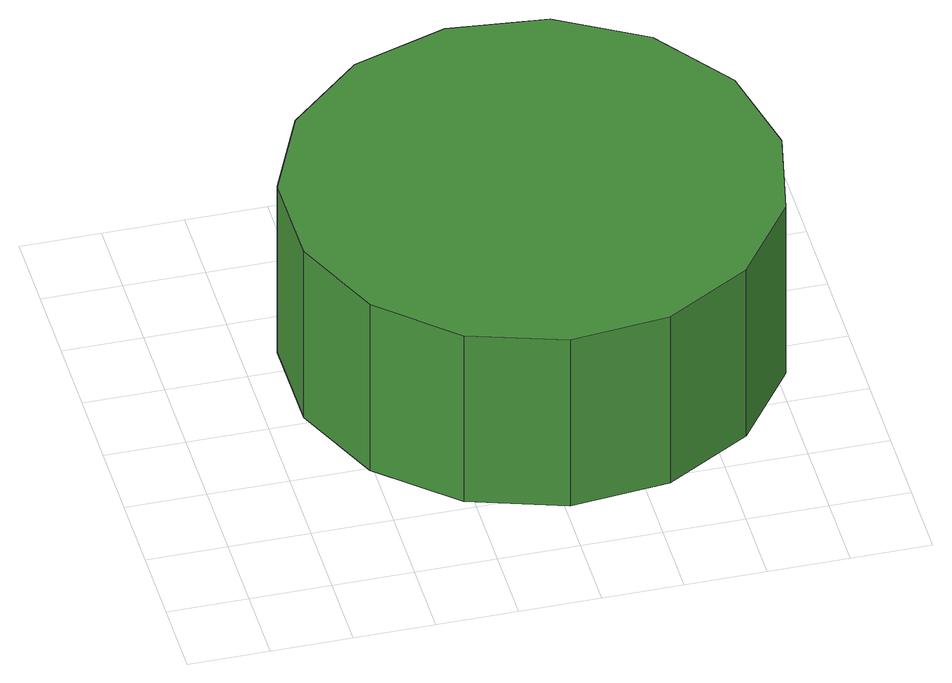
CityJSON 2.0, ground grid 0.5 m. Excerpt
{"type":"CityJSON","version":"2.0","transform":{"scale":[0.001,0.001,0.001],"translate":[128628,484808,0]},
"CityObjects":{
"tree1":{"type":"SolitaryVegetationObject","attributes":{"function":"something"},"geometry":[{"type":"MultiSurface","lod":"1","boundaries":[[[0,1,2,3,4,5,6,7,8,9,10,11,12,13,14]],[[15,16,17,18,19,20,21,22,23,24,25,26,27,28,29]],[[0,29,28,1]],[[1,28,27,2]],[[2,27,26,3]],[[3,26,25,4]],[[4,25,24,5]],[[5,24,23,6]],[[6,23,22,7]],[[7,22,21,8]],[[8,21,20,9]],[[9,20,19,10]],[[10,19,18,11]],[[11,18,17,12]],[[12,17,16,13]],[[13,16,15,14]],[[14,15,29,0]]]}]}
},
"vertices":[
[3687,1864,1591],[3558,2473,1591],[3191,2977,1591],[2652,3289,1591],[2032,3354,1591],[1439,3161,1591],[976,2744,1591],[723,2175,1591],[723,1552,1591],[976,983,1591],[1439,566,1591],[2032,373,1591],[2652,438,1591],[3191,750,1591],[3558,1254,1591],[3558,1254,341],[3191,750,341],[2652,438,341],[2032,373,341],[1439,566,341],[976,983,341],[723,1552,341],[723,2175,341],[976,2744,341],[1439,3161,341],[2032,3354,341],[2652,3289,341],[3191,2977,341],[3558,2473,341],[3687,1864,341]
]}
